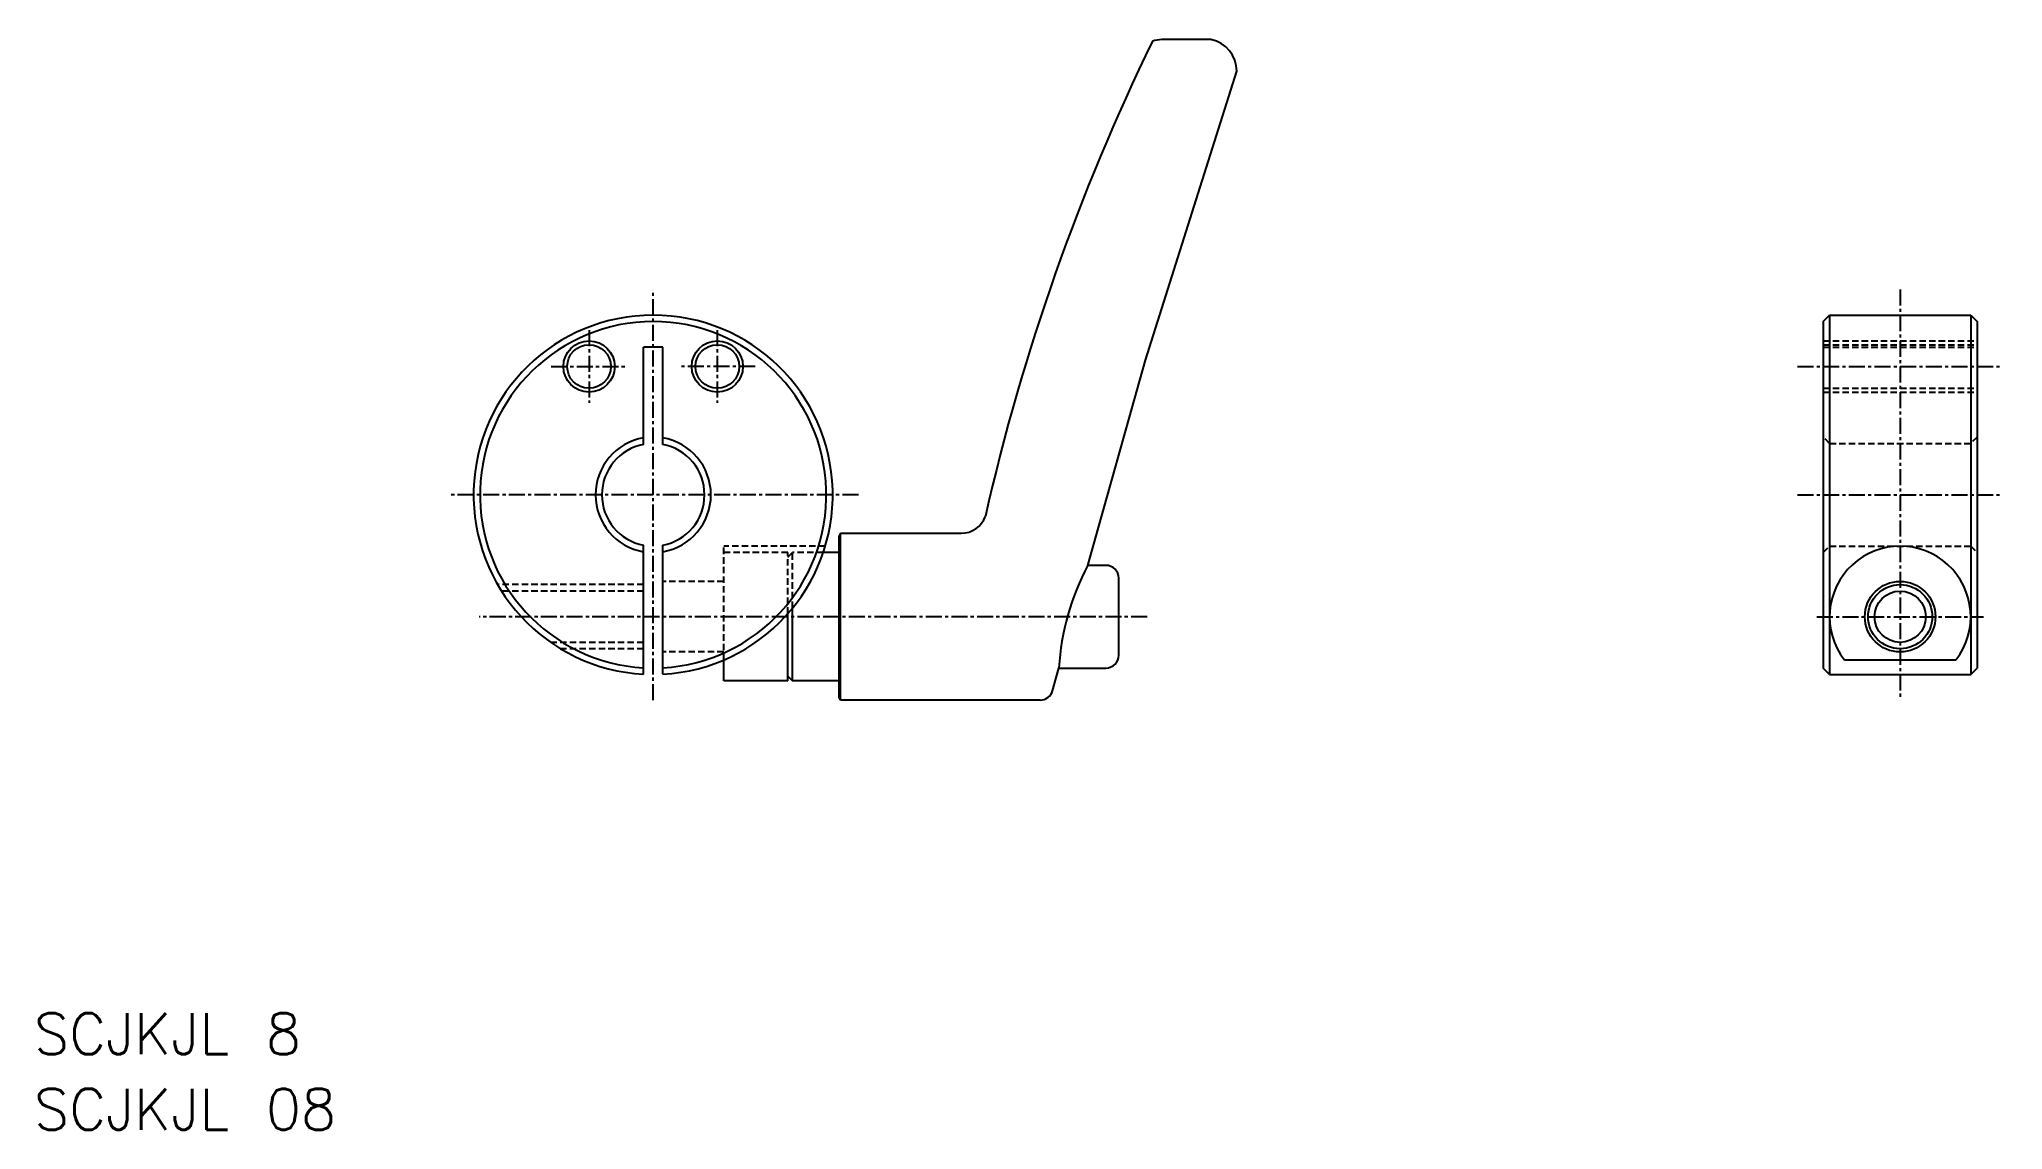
# Model space of a CAD drawing. Extents: x 10 to 163, y -98 to -13.
import ezdxf

# ---------------------------------------------------------------- set-up
doc = ezdxf.new("R2010")
doc.units = 0
doc.linetypes.add('CENTER', pattern=[2, 1.25, -0.25, 0.25, -0.25])
doc.linetypes.add('DASHED', pattern=[0.75, 0.5, -0.25])
doc.layers.get('0').update_dxf_attribs({"linetype": 'CONTINUOUS'})
doc.layers.add('CENTER', color=1, linetype='CENTER')
doc.styles.get("Standard").update_dxf_attribs({"font": 'txt.shx', "bigfont": 'bigfont.shx'})

# ---------------------------------------------------------------- blocks, each defined once
blk = doc.blocks.new('CLDF')
at = {"color": 7, "linetype": 'CONTINUOUS'}
for p, q in [((25.14, 45), (28.99, 45)), ((23.89, 20), (31, 42.52)), ((19.38, 4), (23.89, 20)), ((0.09, 6.5), (0, 6.3)), ((0, -6.3), (0, 6.3)), ((0.09, 6.5), (9.51, 6.5)), ((0.09, -6.5), (0.09, 6.5)), ((20.8, 4), (19.38, 4)), ((21.8, -3), (21.8, 3)), ((16.63, -5.77), (17.13, -4)), ((17.13, -4), (20.8, -4)), ((0.09, -6.5), (0, -6.3)), ((15.67, -6.5), (0.09, -6.5))]:
    blk.add_line(p, q, dxfattribs=at)
for centre, radius, start, end in [((178.43, -30.15), 171.3, 154.0311, 167.1877), ((25.95, 39.05), 6, 97.7241, 104.6825), ((28.43, 42.49), 2.57, 0.645, 77.5412), ((9.51, 8.5), 2, 270, 340.621), ((36.81, -5.22), 19.72, 152.1114, 176.4391), ((20.8, 3), 1, 0, 90), ((20.8, -3), 1, 270, 0), ((15.67, -5.5), 1, 270, 344.2753)]:
    blk.add_arc(centre, radius, start, end, dxfattribs=at)

msp = doc.modelspace()

# ---------------------------------------------------------------- linework, layer by layer
at = {"color": 7, "linetype": 'CONTINUOUS'}
for p, q in [((148.82, -35.04), (149.32, -34.54)), ((148.82, -35.04), (148.82, -62.04)), ((149.32, -34.54), (149.32, -62.54)), ((149.32, -34.54), (160.32, -34.54)), ((160.32, -34.54), (160.32, -62.54)), ((160.32, -34.54), (160.82, -35.04)), ((160.82, -35.04), (160.82, -62.04)), ((56.86, -44.61), (56.86, -37.04)), ((58.36, -37.04), (56.86, -37.04)), ((58.36, -44.61), (58.36, -37.04)), ((56.86, -62.52), (56.86, -52.47)), ((58.36, -62.52), (58.36, -52.47)), ((72.11, -53.04), (70.86, -53.04)), ((68.11, -63.04), (68.11, -57.8)), ((68.47, -63.04), (68.47, -57.36)), ((63.11, -63.04), (63.11, -61.41)), ((68.11, -62.67), (68.47, -63.04)), ((149.32, -62.54), (148.82, -62.04)), ((149.32, -62.54), (160.32, -62.54)), ((150.47, -61.41), (159.16, -61.41)), ((160.32, -62.54), (160.82, -62.04)), ((68.11, -63.04), (63.11, -63.04)), ((72.11, -63.04), (68.47, -63.04))]:
    msp.add_line(p, q, dxfattribs=at)
at = {"color": 3, "linetype": 'DASHED'}
for p, q in [((148.82, -36.54), (160.82, -36.54)), ((148.82, -36.84), (160.82, -36.84)), ((148.82, -37.04), (160.82, -37.04)), ((148.82, -40.24), (160.82, -40.24)), ((148.82, -40.54), (160.82, -40.54)), ((149.32, -44.54), (148.82, -44.04)), ((160.82, -44.04), (160.32, -44.54)), ((149.32, -44.54), (160.32, -44.54)), ((63.11, -61.41), (63.11, -52.54)), ((71.02, -52.54), (63.11, -52.54)), ((68.11, -53.04), (63.11, -53.04)), ((68.11, -57.8), (68.11, -53.04)), ((68.11, -53.4), (68.47, -53.04)), ((68.47, -57.36), (68.47, -53.04)), ((70.86, -53.04), (68.47, -53.04)), ((148.82, -53.04), (149.32, -52.54)), ((149.32, -52.54), (160.32, -52.54)), ((160.32, -52.54), (160.82, -53.04)), ((56.86, -55.54), (45.48, -55.54)), ((56.86, -56.04), (45.78, -56.04)), ((63.11, -55.29), (58.36, -55.29)), ((56.86, -60.04), (49.62, -60.04)), ((56.86, -60.54), (50.39, -60.54)), ((63.11, -60.79), (58.36, -60.79))]:
    msp.add_line(p, q, dxfattribs=at)
at = {"color": 3, "linetype": 'CONTINUOUS'}
for centre, radius in [((52.61, -38.54), 2), ((62.61, -38.54), 2), ((154.82, -58.04), 2.5)]:
    msp.add_circle(centre, radius, dxfattribs=at)
at = {"color": 7, "linetype": 'CONTINUOUS'}
for centre, radius in [((52.61, -38.54), 1.7), ((62.61, -38.54), 1.7), ((154.82, -58.04), 2.75), ((154.82, -58.04), 2)]:
    msp.add_circle(centre, radius, dxfattribs=at)
for centre, radius, start, end in [((57.61, -48.54), 14, 273.0709, 266.9291), ((57.61, -48.54), 13.5, 273.1847, 266.8153), ((57.61, -48.54), 4.5, 99.5941, 260.4059), ((57.61, -48.54), 4.5, 279.5941, 80.4059), ((57.61, -48.54), 4, 100.8069, 259.1931), ((57.61, -48.54), 4, 280.8069, 79.1931), ((154.82, -58.04), 5.5, 322.1551, 217.8449)]:
    msp.add_arc(centre, radius, start, end, dxfattribs=at)
at = {"layer": 'CENTER', "color": 1, "linetype": 'CENTER'}
for p, q in [((57.61, -64.54), (57.61, -32.54)), ((154.82, -32.54), (154.82, -64.54)), ((52.61, -35.7), (52.61, -41.37)), ((62.61, -35.7), (62.61, -41.37)), ((49.65, -38.54), (55.56, -38.54)), ((65.56, -38.54), (59.65, -38.54)), ((146.82, -38.54), (162.82, -38.54)), ((73.61, -48.54), (41.61, -48.54)), ((146.82, -48.54), (162.82, -48.54)), ((96.11, -58.04), (44.05, -58.04)), ((148.32, -58.04), (161.32, -58.04))]:
    msp.add_line(p, q, dxfattribs=at)

# ---------------------------------------------------------------- block references
at = {"color": 7, "linetype": 'CONTINUOUS'}
msp.add_blockref('CLDF', (72.11, -58.04), dxfattribs=at)

# ---------------------------------------------------------------- texts
for s, p in [('SCJKJL 8', (9.34, -92.15)), ('SCJKJL 08', (9.34, -98.03))]:
    msp.add_text(s, height=3.2, dxfattribs=at).set_placement(p)

doc.saveas('drawing.dxf')
